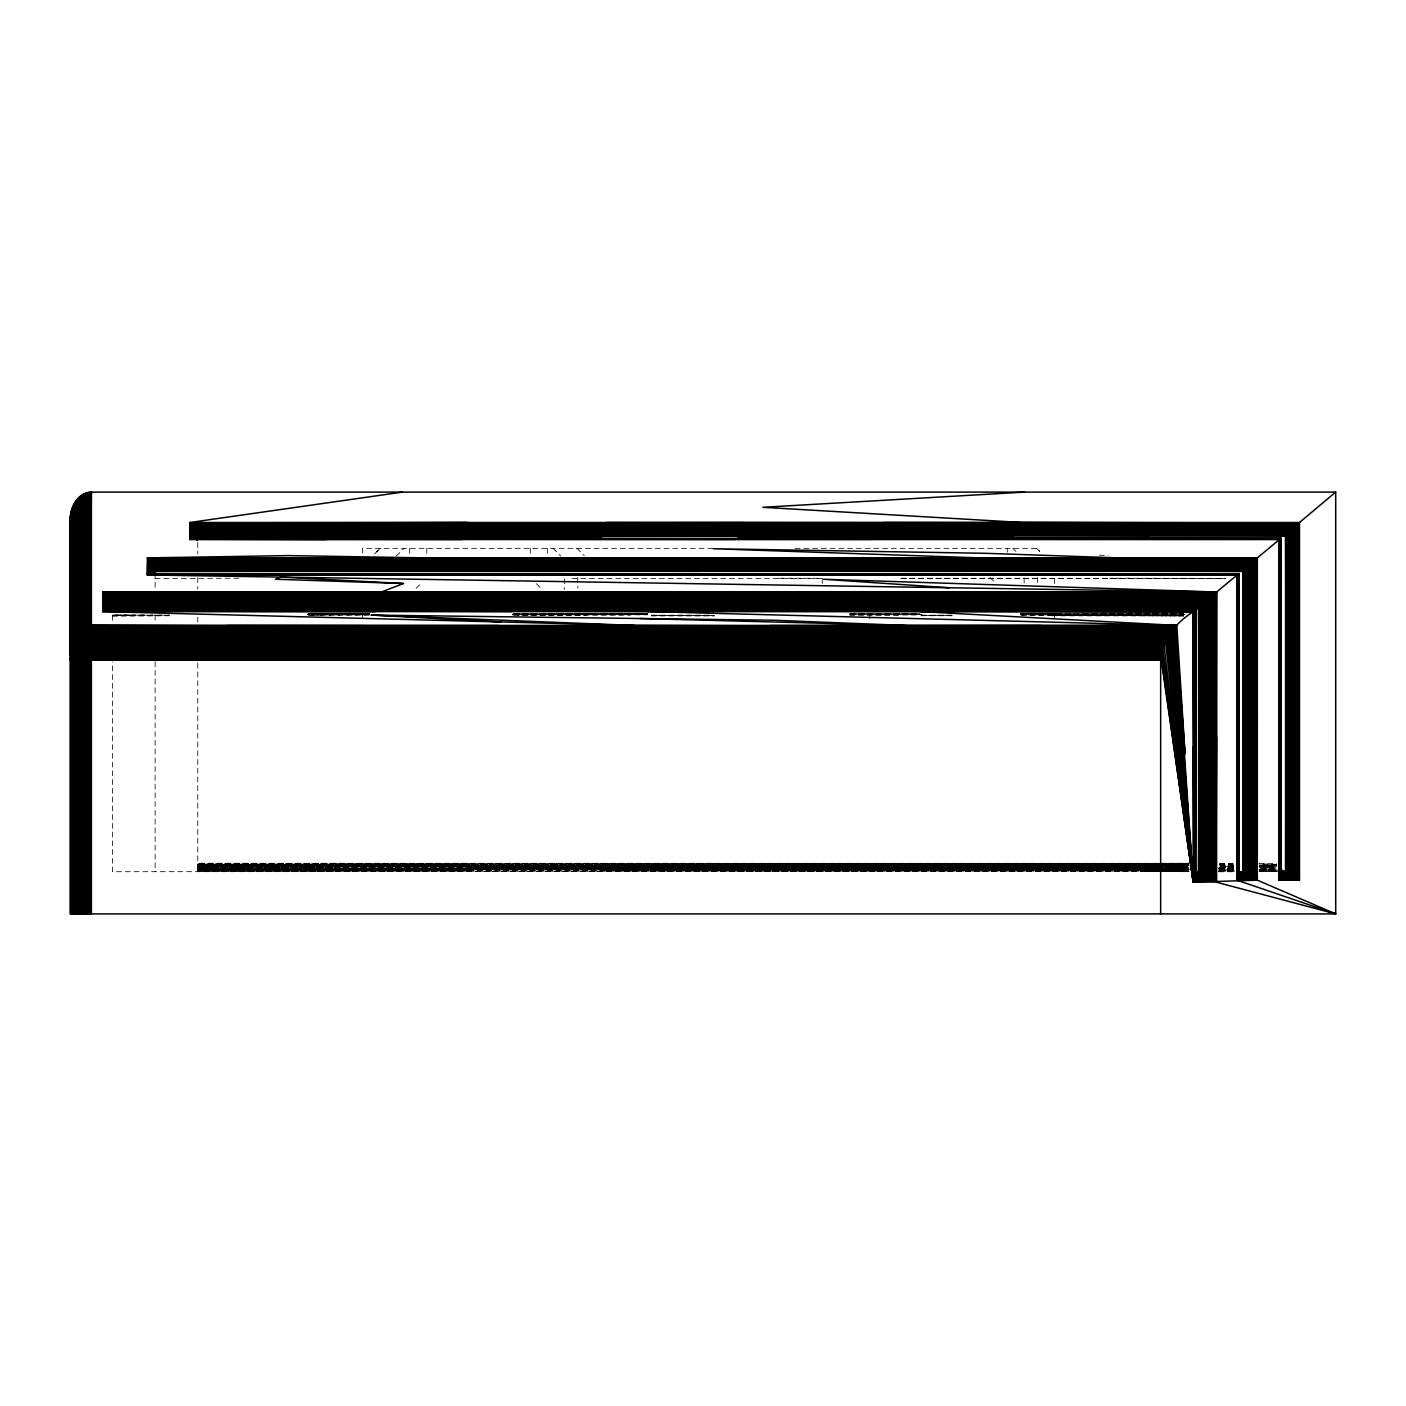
<?xml version="1.0" encoding="UTF-8"?>
<svg xmlns="http://www.w3.org/2000/svg" width="1406" height="1406" viewBox="0 0 1406 1406"><rect width="100%" height="100%" fill="white"/><g stroke="black" fill="none" stroke-linecap="round" stroke-linejoin="round"><path stroke-width="0.75" stroke-dasharray="5 3.75" d="M396.299 556.073L404.049 548.34M416.053 588.323L422.187 582.189M121.162 615.125L112.48 615.916L169.476 615.758M112.48 615.916L169.001 615.6M308.248 613.438L330.023 613.368M308.266 614.071L369.198 613.842L308.23 613.807M589.325 613.368L513.12 613.578M308.23 614.756L369.145 614.51L308.248 614.422M1141.813 863.987L197.771 864.936L332.642 864.585M1007.083 865.481L1141.9 865.077M1141.883 864.936L1157.103 864.866L737.271 864.936L1141.848 864.462L1006.995 864.672M1187.56 864.743L1159.282 864.866L1187.578 864.971M1220.162 864.62L1233.22 864.567M1276.701 864.391L1259.126 863.846M1007.276 866.518L1142.076 866.131M1007.399 867.01L1142.217 866.641L872.423 866.887M1142.199 866.518L1157.402 866.447M1187.842 866.342L1159.581 866.447L1187.894 866.518L1159.599 866.571L1188.193 867.502M1220.443 866.219L1233.484 866.166M1276.964 865.991L1259.565 866.061L1276.964 865.991L1259.319 865.498L1276.753 864.936L1259.214 864.971L1276.753 864.936M1007.522 867.502L1157.542 866.957M1159.722 866.94L1187.982 866.834M1233.642 866.676L1220.742 867.221M1259.723 866.571L1274.943 866.518L1259.706 866.518L1275.277 867.502L1260.057 867.572L1275.488 867.977L1260.11 867.994M1188.14 867.344L1159.88 867.449L1188.316 867.818M1142.674 867.977L1157.894 867.924L197.771 868.433L467.794 868.732M1218.756 867.713L1233.976 867.66M1188.509 868.275L197.771 868.433L1157.911 868.029M1218.949 868.17L1234.169 868.117M1143.096 868.855L1188.738 868.697M1219.178 868.609L1234.398 868.557M738.537 870.455L603.332 870.332L1188.984 869.119M1219.424 869.013L1234.644 868.978M1275.963 868.855L1260.321 868.451M1143.57 869.629L1187.068 869.506M1219.687 869.418L1232.728 869.365M1261.006 869.295L1276.226 869.26L1260.567 868.855M155.117 578.411L240.725 578.235M307.65 613.983L369.303 613.508L308.336 613.684M514.139 613.42L544.878 613.368M512.891 613.807L647.85 613.807L512.926 613.983M130.002 615.125L112.462 615.16L168.984 615.16L112.462 615.16L145.082 615.125M307.633 614.668L369.251 614.141L308.318 614.352M512.733 614.475L647.639 614.475L517.144 614.914L629.976 615.125M517.109 614.65L512.751 614.65L647.639 614.475L517.338 614.211L646.022 613.508M849.822 613.895L920.051 613.807L849.892 613.719M1185.117 614.44L1020.809 614.158M1021.934 614.422L1182.27 615.125M872.072 863.917L467.513 864.936M467.495 863.688L197.771 863.284L1188.949 863.284L737.236 864.391L872.107 864.585M1219.652 863.407L1232.798 863.319M1259.108 863.319L1276.648 863.284M872.107 864.391L1006.942 864.11M467.6 866.887L197.771 866.518L332.677 866.184M602.418 865.481L737.271 865.2L602.383 865.006M467.565 865.991L602.418 865.797M737.306 865.481L1189.001 864.567L197.771 864.391L467.495 864.251M1219.705 864.497L1233.167 863.864M332.695 866.694L197.771 867.01L1187.068 866.166M872.177 865.34L1007.048 865.2M602.471 866.184L1189.054 865.112M1219.758 865.042L1232.904 865.024M332.695 867.203L197.771 867.502L737.711 868.205M467.636 867.01L737.447 866.764M737.447 866.518L1189.16 865.639L197.771 865.481L467.548 865.868M1233.009 865.551L1219.951 866.114M332.747 868.31L197.771 867.977L332.73 867.678M737.517 867.256L467.688 867.502L602.647 867.801M467.723 867.977L1187.209 866.676M1220.092 866.623L1233.255 866.588M1259.565 866.553L1274.926 866.518L1259.706 866.518M467.846 869.154L197.771 868.855L332.783 868.574M602.717 867.977L737.605 867.73M872.564 867.502L1007.452 867.256M602.822 868.433L872.564 867.678L737.605 867.502M1187.349 867.168L737.711 867.977M1220.25 867.115L1233.413 867.098M1259.723 867.045L1275.084 867.01L1259.864 867.01M873.337 869.752L197.771 869.242L332.818 868.996M467.846 868.855L602.822 868.68L467.794 868.521M737.834 868.433L1187.525 867.66M1220.426 867.607L1233.589 867.59M1259.899 867.537L1275.26 867.52M332.853 869.383L197.771 869.98L468.075 870.226M737.834 868.627L602.91 868.855L737.957 869.049M197.771 869.242L872.985 868.996L737.957 868.855L1157.7 867.449L197.771 867.01L1157.419 866.571M467.917 869.242L602.91 869.101M737.957 868.855L872.845 868.574M872.933 868.732L1187.718 868.117M1220.619 868.064L1233.783 868.047M467.987 869.629L873.161 869.383M738.097 869.242L1157.226 868.609M1159.405 868.609L1187.929 868.574M1218.65 868.521L1233.993 868.504M468.145 870.525L197.771 870.296L332.906 870.103M873.267 869.541L1143.324 869.295M197.771 870.595L332.958 870.402M1157.7 869.418L603.227 869.98L873.724 870.402M1159.897 869.418L1188.422 869.365M1219.143 869.33L1234.503 869.312M1260.848 869.277L1276.209 869.242M333.046 871.017L197.771 870.859L332.994 870.648M603.455 870.595L1162.34 869.769M1164.537 869.769L1188.685 869.752M1219.424 869.699L1234.784 869.681M1261.129 869.646L1278.687 869.629M738.871 870.859L1187.068 870.402M1220.004 870.367L1233.185 870.349M1259.53 870.314L1274.908 870.296M739.046 871.087L874.145 870.929M1009.174 870.595L1187.332 869.857L197.771 869.98M1233.009 869.752L1219.969 869.787L1233.203 869.98M1009.42 870.859L1157.156 870.261M1159.335 870.261L1187.613 870.191M1220.25 870.121L1233.308 870.086M1259.407 870.033L1276.806 869.98L1259.073 869.629M1144.396 870.595L1157.771 870.824L197.771 871.263L333.134 871.404M1218.703 870.718L1233.941 870.683M1145.011 871.087L1188.878 871.21L197.771 871.562M1219.02 870.964L1234.609 871.14M1260.391 870.894L1276.349 871.281M712.824 548.34L362.397 548.34L362.397 554.263M795.093 548.34L1036.697 548.34L1039.667 551.293M901.176 578.235L1225.698 578.393L1109.615 578.217M571.943 578.411L822.035 578.411M901.018 578.411L1225.698 578.411M850.806 613.385L868.24 613.368M850.402 613.807L920.069 613.807M512.979 614.211L645.776 614.141M307.598 614.475L369.128 614.475M849.997 614.475L921.809 614.475M369.18 615.002L308.266 615.037L319.057 615.125M512.786 614.914L647.674 614.809M919.647 614.65L850.015 614.686L919.788 614.299M1021.898 614.58L1189.441 614.475M651.681 615.16L712.561 615.16M921.299 615.16L951.739 615.16M1051.758 615.16L1182.218 615.16L1020.264 614.844M714.529 615.705L651.699 615.529L712.578 615.494M951.616 615.459L921.299 615.353L951.739 615.336M1051.758 615.266L1182.218 615.178M651.33 615.916L714.336 615.916M197.771 863.846L1188.949 863.337M332.624 863.917L1188.949 863.846M1219.652 863.846L1232.816 863.846M1187.49 863.899L197.771 864.391L467.495 864.795M1189.037 864.936L197.771 864.936L467.513 865.34M1219.74 864.936L1232.992 865.481M197.771 865.481L737.271 865.2M467.565 866.395L197.771 865.991L1157.191 865.534M1159.37 865.534L1187.648 865.516M1220.285 865.498L1233.343 865.498M1259.46 865.481L1276.859 865.481M197.771 865.991L1189.142 865.551M197.771 866.518L1157.419 866.518M1220.689 867.027L1233.747 867.027M1233.906 867.502L1218.879 867.994M197.771 868.855L1188.826 868.855L1008.032 868.943M1219.09 868.469L1234.573 868.855L1219.318 868.873M1218.861 868.89L1234.837 869.242L1219.6 869.295M197.771 870.296L1188.914 870.033M1219.67 870.015L1233.519 870.296M1259.214 869.998L1279.302 870.296M197.771 870.859L1157.49 870.595M1159.423 870.367L1188.035 870.595M1220.443 870.332L1233.835 870.595M1234.169 870.859L1218.879 870.859L1234.503 871.087M1275.611 870.859L1260.004 870.595L1275.963 871.087M197.771 871.087L1188.668 871.087M1218.949 870.912L1234.855 871.263M1280.04 871.702L1259.266 871.439L1276.701 871.439M1189.089 871.316L112.48 871.72L112.48 661.822M1218.774 871.72L1234.573 871.72M1145.995 871.562L1188.088 871.685M1218.615 871.667L1233.87 871.667M1259.284 871.456L1276.718 871.439M778.344 578.217L822.176 578.253M901.088 578.341L964.639 578.411M1021.318 613.508L1183.483 613.789L1020.229 613.807L1057.259 613.807M850.507 613.684L920.227 613.631M849.857 614.844L919.296 614.984M849.681 615.037L899.594 615.125M921.299 615.353L951.915 615.424M1021.424 615.055L1183.624 615.898L1052.268 615.81M513.682 615.072L585.968 615.125M651.699 615.529L712.983 615.564M920.948 615.723L953.514 615.74M602.348 863.917L737.219 864.11M602.366 864.462L737.236 864.672M737.377 865.991L872.265 866.184M467.6 866.623L602.524 866.834M737.517 867.01L872.458 867.203M197.771 867.977L467.723 868.205M602.998 869.295L738.097 869.435M738.361 869.98L873.53 870.103M1021.512 614.967L1056.205 615.072M1083.798 613.368L1183.571 613.772M1056.117 615.266L1188.017 615.898M1099.351 555.229L1108.121 555.37M1036.697 548.34L1039.667 551.293M1012.847 548.34L1015.94 551.433M990.105 577.585L994.692 582.189M576.882 548.322L584.298 555.739M553.015 548.34L560.766 556.073M536.407 583.718L541.011 588.323M1054.5 579.079L1054.5 583.402M1054.5 613.631L1054.5 617.955M1037.628 577.409L1037.628 583.841M1024.13 578.71L1024.13 583.051M1007.258 548.34L1007.258 552.189M869.752 613.789L869.752 622.401M822.211 579.079L822.211 583.402M577.796 577.409L577.796 588.13M564.298 578.71L564.298 589.553M547.426 548.34L547.426 556.055M530.273 548.34L530.273 554.597M426.791 548.34L426.791 554.597M409.638 548.34L409.638 559.904M362.397 613.631L362.397 622.26M197.771 542.523L197.771 553.982M197.771 577.638L197.771 589.079M197.771 617.146L197.771 621.979M197.771 663.228L197.771 871.72M155.117 573.525L155.117 589.342M155.117 615.178L155.117 622.19M155.117 661.576L155.117 871.72M112.48 615.406L112.48 622.471M380.182 548.322L374.26 554.263L380.182 548.34M369.163 614.844L308.248 614.949L369.163 614.826M1188.228 870.771L1159.634 870.56L1188.351 870.859M1275.277 870.595L1259.723 870.349L1275.277 870.595M1233.589 866.518L1220.531 866.518L1233.589 866.535M1189.072 869.242L197.771 869.629L1189.107 869.312"/><path stroke-width="1.5" d="M70.3 642.138L70.3 519.622C69.966 507.373 77.752 492.452 91.39 492.1L1335.7 492.1L1335.7 913.9L1257.298 880.156L1193.272 882.265L1195.645 875.956L1194.696 873.407L1195.627 609.905L1193.272 611.61C1176.717 622.366 1161.11 639.238 1160.653 660.082L1160.653 913.9M70.353 517.672L70.353 913.9L1335.7 913.9L1216.612 882.265L1206.418 873.811L1195.012 873.811L1195.258 610.52L922.934 610.099M1208.264 737.166L1207.35 874.286L1195.258 874.286L1195.452 610.274L106.153 610.099L102.743 611.61L102.743 592.014L1216.612 592.014L1238.844 573.613L1238.774 874.602L1251.938 875.024L1257.298 880.156L1236.946 880.156L1335.7 913.9M102.743 592.014L106.153 594.879L106.153 610.099L1195.575 610.099L1195.575 875.358L1209.16 875.358L1209.16 598.692L1216.612 592.014L1216.612 882.265M1252.57 718.782L1251.938 875.024L1238.774 874.602L1238.844 573.666L150.776 573.63L147.331 574.966L147.331 557.883L288.81 555.598L424.84 557.883L563.419 558.006M1236.946 727.57L1237.315 879.611L1256.894 879.611L1257.298 557.883L1281.024 538.217L1280.884 872.704L1282.834 876.29L1296.56 876.922L1299.495 880.156L1279.126 880.156L1279.126 539.57L870.824 539.465M1335.7 492.1L1299.091 522.821L1299.091 879.611L1279.126 880.156L1281.077 870.894L1281.007 538.27L737.429 538.199M1298.406 701.33L1298.16 878.504L1281.288 878.504L1279.829 877.959L1279.829 538.99L1280.128 876.869L1281.288 878.504L1298.634 879.049L1298.863 701.401M1194.397 818.468L1195.012 610.819L514.455 610.169L1195.258 610.52M1194.397 846.869L1194.696 742.298M1207.35 737.342L1206.418 873.811L1194.696 873.407L1195.012 742.333M1195.012 873.811L1195.258 742.403M1195.258 874.286L1195.452 742.544M1064.219 607.357L1199.388 608.06L1198.615 871.72L1205.504 873.407L1206.418 737.535M1193.553 871.808L1199.388 871.738L1200.197 607.251L1209.16 598.692L1208.264 874.813L1195.452 874.813M1214.099 736.762L1213.36 878.574L1195.416 877.889L1195.557 609.905L1195.627 876.571L1210.918 876.571L1211.744 596.302L107.418 596.302L106.153 594.879L244.064 594.211M1195.416 877.889L1212.57 877.889L1213.36 594.879L798.626 593.982M1216.067 737.008L1215.469 880.754L1194.608 880.015L1194.608 610.52L1195.205 878.574L1213.36 878.574L1214.099 594.211L937.802 593.174L1214.802 593.596L1215.118 736.516M1194.608 745.285L1194.942 879.295L1214.099 879.295L1214.802 593.596L1076.627 593.086M1194.608 880.015L1214.802 880.015L1215.469 593.016L242.517 592.488L381.061 592.137L403.504 583.508L280.989 577.11L275.418 579.237L403.504 583.508M514.192 610.239L106.153 610.099L1193.272 611.61L1194.221 880.754L1215.469 880.754L1216.067 592.488L103.429 592.488L102.743 611.61L634.106 625.424L769.767 625.811L498.427 626.074L1039.122 627.568M1193.272 746.938L1193.782 881.527L1216.067 881.527L1216.612 592.014L823.266 579.237L949.296 587.761M1257.298 880.156L1257.298 557.883L1251.938 562.664L1251.287 874.602L1249.266 873.478L1238.141 873.144L1238.37 723.879M1252.254 718.554L1251.938 562.664L1244.046 570.186L1243.484 871.738L1249.266 873.478L1249.952 719.169M1245.294 720.487L1244.679 871.878L1245.294 568.955L973.163 568.516M973.743 567.549L700.891 567.391L1245.944 568.34L1245.294 872.019L1238.176 871.878M1246.595 720.03L1245.944 872.177L1246.595 567.708L1110.652 567.163M1247.93 719.644L1247.245 872.599L1237.579 872.599L1246.595 872.37L1247.245 567.075L1111.232 566.513M838.943 563.894L702.051 563.578L1249.952 564.527L1249.952 873.811L1238.545 873.811L1249.266 873.478L1249.266 719.31L1248.598 873.144L1237.895 872.845L1247.245 872.599L1247.93 566.425L974.973 565.968L1111.267 566.354L974.516 566.6L1110.722 567.005L973.62 567.883M1238.37 873.478L1248.598 873.144L1249.266 565.159L701.893 564.21L976.186 563.894L839.083 564.122M1249.266 873.478L1249.952 564.527L153.5 565.159L147.331 557.883L1257.298 557.883M1238.774 874.602L1251.287 874.602L1251.938 562.664L1115.011 562.154M978.488 560.555L1252.57 562.084L1251.938 875.024L1238.844 875.463L1237.315 879.611L1236.946 574.966L149.352 573.964L149.352 559.465L702.402 558.621M1238.791 573.595L1238.704 876.43L1253.801 876.43L1254.38 560.449L1116.856 559.992M1117.26 559.518L1254.943 559.922L1254.38 876.922L1238.581 876.922L1238.581 573.701L1238.422 877.449L1255.47 877.977L1255.98 718.765M1102.339 573.806L1238.211 573.964L1238.422 877.449L1254.943 877.449L1255.47 559.465L702.666 558.815M1257.298 719.011L1256.894 879.611L1237.649 879.049L1237.649 574.386L1238.211 877.977L1255.47 877.977L1255.98 559.026L147.841 558.217L147.331 574.966L1216.612 592.014M557.672 573.964L1237.315 574.667L1237.948 878.504L1255.98 878.504L1256.454 558.621L979.824 557.883L713.229 548.727L985.272 553.296L1118.561 557.883L1256.894 558.217L1257.105 718.747M1238.211 573.964L1238.211 877.977L1255.98 878.504L1256.454 718.835M1296.842 701.243L1296.56 876.922L1290.778 873.144L1285.664 871.738L1285.945 703.58M1280.075 865.534L1281.587 871.544L1286.842 871.878L1286.842 534.175L1299.091 522.821L883.32 522.575M1280.11 866.5L1281.376 871.492L1287.474 872.019L1287.474 533.577L1015.923 532.47M1289.091 702.455L1288.775 872.37L1281.235 871.298L1280.181 866.975L1282.044 871.966L1285.207 873.811L1292.132 873.811L1292.132 529.131L744.477 528.199L1019.034 527.742M1289.777 702.262L1289.443 872.599L1284.24 872.704L1280.181 869.822L1284.926 873.811L1279.126 880.156M1290.444 702.086L1290.11 872.845L1285.242 872.845L1279.987 870.859L1285.277 873.478L1291.446 873.478L1291.446 529.763L744.143 529.429L880.718 529.763M1156.734 527.355L1293.467 527.883L1293.467 874.602L1284.645 875.024L1281.903 873.267L1280.514 867.941L1280.971 538.375M1157.243 526.758L1294.118 527.285L1294.118 875.024L1284.645 875.024L1283.045 876.922L1297.123 877.449L1297.387 701.26M1295.067 701.313L1294.768 875.463L1283.063 875.112L1280.181 867.906M1295.682 701.26L1295.383 875.938C1293.959 876.377 1277.878 878.275 1282.957 872.089C1275.963 865.077 1286.859 877.871 1290.778 873.144L1290.778 530.396L1154.572 529.834M1296.279 701.243L1295.98 876.43L1283.537 876.43L1284.68 873.407L1280.321 868.381L1280.989 875.13L1283.045 876.922L1296.56 876.922L1296.56 525.036L745.075 524.315L883.038 524.069M1057.576 611.153L105.485 610.274L106.153 594.879L659.801 593.596L521.468 593.982L659.748 594.879L107.418 596.302L112.252 606.443L1201.04 606.443L1201.04 871.966L1201.04 606.443L929.471 605.81L1065.045 606.337M1204.573 738.009L1203.677 872.669L1193.887 872.669L1202.78 872.388L1203.677 603.877L658.395 602.559L1206.418 601.258L1206.875 737.096M931.493 602.787L658.676 601.698L1204.573 602.998L1203.677 872.669L1203.677 603.877L658.078 603.438L794.601 602.998M1068.806 602.032L932.547 601.469L1205.504 602.12L1204.573 873.003L1194.696 873.407M1073.78 596.408L1210.918 597.075L1210.056 875.956L1195.645 875.956L1209.16 875.358M1194.608 610.52L1194.942 879.295L1214.802 880.015L1215.469 736.885M1057.962 610.819L1193.782 611.188L1194.221 880.754L1216.067 881.527L1216.612 737.148M1243.484 721.243L1243.484 871.738L1244.046 720.997M1245.944 720.259L1245.294 872.019L1245.294 568.955L291.235 568.885M1237.245 872.37L1246.595 872.37L1247.245 719.837M1251.287 718.941L1250.619 874.198L1238.686 874.198M840.349 560.449L702.578 560.695L1253.203 561.504L1253.203 875.938L1238.791 875.938L1253.801 876.43L1254.38 718.694M1254.943 718.694L1254.38 876.922L1254.38 560.449L702.666 559.693L840.683 559.465M1238.581 876.922L1254.943 877.449L1255.47 718.712M1199.388 739.908L1198.615 871.72L1198.615 608.833L1200.197 607.251L1064.957 606.548M1194.239 871.72L1199.388 871.738L1200.197 739.538M1194.239 871.931L1200.197 871.825L1201.04 739.205M1210.918 736.832L1210.056 875.956L1210.056 597.866L1073.112 597.181M1195.645 875.956L1210.918 876.571L1211.744 736.762M1212.956 736.393L1212.57 595.582L107.418 596.302L107.418 609.905L108.016 597.075L1211.744 596.302L1211.744 877.221L1195.557 877.221L1212.57 877.889L1213.36 736.726M1059.07 610.099L1195.205 610.099L1195.205 878.574L1214.099 879.295L1214.802 736.814M155.064 575.142L153.5 565.159L290.286 564.527M333.767 534.79L197.736 535.37L741.964 534.79L606.127 534.561L742.491 533.577L197.701 534.79L197.719 539.746L196.436 530.396L189.968 522.487L189.968 539.57L1279.495 539.254L1279.495 879.049L1299.091 879.611L1298.634 523.208L1160.512 522.821M1202.78 738.572L1201.902 872.142L1193.395 872.388M1194.661 872.142L1202.78 872.388L1203.677 738.273M1205.504 737.763L1204.573 873.003L1204.573 602.998L111.285 602.998L110.933 611.188L110.933 602.12L247.526 601.258M1209.16 737.025L1208.264 874.813L1208.264 599.536L1071.724 598.798M112.287 611.628L112.252 606.443L248.317 605.599M154.888 574.702L154.976 569.588L700.329 568.34L427.705 567.549M197.525 539.289L197.613 534.175L333.749 533.577M154.748 574.21L154.853 568.955L427.512 568.34L291.218 568.815M197.385 538.814L197.49 533.577L606.566 532.47M1280.339 867.889L1280.884 874.743L1280.761 538.305L1280.884 872.704L1280.181 866.975M154.572 573.753L154.695 568.34L1246.595 567.708L1246.911 719.714M112.111 611.505L112.252 606.443L384.541 605.599L248.44 606.232L1064.219 607.251L928.452 607.058M111.918 610.854L112.076 605.599L248.229 604.756M283.537 574.966L147.841 574.667L148.351 558.621L424.717 557.971L286.086 557.883M326.157 539.535L190.495 539.254L191.005 523.208L467.267 522.575L190.495 522.821L189.968 539.57L193.87 538.199L601.54 538.199M419.744 574.966L148.351 574.386L148.86 559.026L286.859 558.621M1238.686 573.894L149.844 573.806L150.301 560.449L287.984 559.922M426.123 559.922L150.776 560.959C147.331 569.922 154.994 582.963 153.799 565.792L290.48 565.159M289.812 563.279L152.85 563.894L152.85 573.894L153.184 564.527L701.559 564.527L154.062 566.425L153.799 574.562L153.799 565.792L564.491 565.317M329.83 523.612L192.007 524.069L191.497 538.762L598.991 539.166M196.436 539.166L196.436 530.396L607.023 529.289M149.352 573.964L149.844 559.922L287.615 559.465M424.542 574.07L153.184 574.07L153.5 565.159L701.717 563.894L564.755 563.665M330.568 524.543L192.956 525.036L192.481 538.41L1279.495 539.254M332.906 528.972L469.815 528.48L195.821 529.131L195.487 538.516L467.425 539.166L436.862 539.201M331.711 538.902L195.821 538.691L196.155 529.763L1292.132 529.131L333.152 529.675M1159.511 524.122L1297.123 524.543L1297.123 877.449L1281.78 877.239L1280.427 867.502L1281.938 872.704L1280.128 876.869L1279.829 708.483M1280.128 538.762L1280.128 876.869C1285.295 875.745 1279.126 865.34 1281.165 870.824M520.448 592.014L659.414 592.26L104.114 593.016L103.429 611.188L375.384 611.61M111.654 610.257L111.865 604.756L248.106 603.877M421.976 573.806L150.301 573.701L150.776 560.959L1254.38 560.449L1254.662 718.431M150.776 573.63L151.233 561.504L840.524 559.922M328.512 538.393L192.956 538.305L193.43 525.563L330.902 525.036M468.866 525.036L193.87 526.125L193.43 538.234L193.43 525.563L744.811 524.543L606.917 524.368M331.552 526.125L194.309 526.688L193.87 538.199L193.87 526.125L469.059 525.563L331.57 525.985M332.414 527.883L195.487 528.48L194.731 538.27L195.118 527.883L332.15 527.285M1152.902 531.767L1288.775 532.312L1289.443 872.599L1282.096 871.333L1280.848 876.079L1280.374 538.568L1280.374 875.797L1283.063 872.019M564.755 562.435L702.016 562.664L152.85 563.894L152.463 573.771L152.463 563.279L426.879 562.084M243.554 593.596L105.485 594.211L104.817 610.52L511.854 611.505M247.948 602.998L111.601 603.877L111.285 611.61L111.285 602.998L247.755 602.12M107.418 596.302L106.786 609.958L106.786 595.582L244.539 594.879M70.3 642.718C70.757 632.472 82.356 627.392 91.39 627.568L497.988 626.461L227.069 626.32M381.395 610.52L110.547 610.819L108.016 609.905L108.578 597.866L245.857 597.075M383.943 597.866L109.106 598.692L108.578 609.958L108.578 597.866L659.59 596.302L383.697 596.126L521.538 596.302L245.98 596.988L659.449 597.075L108.578 597.866L1210.056 597.866L1210.478 736.516M244.451 609.958L109.106 610.099L109.615 599.536L384.207 598.288M246.085 610.819L109.615 610.274L110.09 600.38L246.946 599.536M70.3 643.368C70.88 633.245 82.567 628.658 91.39 628.781L1173.377 628.781L1193.272 882.265L1193.272 611.61L104.114 610.819L104.114 593.016L243.045 593.016M247.263 600.38L110.547 601.258L110.09 610.52L110.09 600.38L658.957 599.536L521.942 599.22M1281.024 871.087C1280.163 876.746 1283.221 869.593 1280.005 868.609M1281.393 872.159L1280.796 875.938M70.3 644.071C71.038 634.106 82.778 630.011 91.39 630.116L361.606 629.115M1280.058 869.242C1281.27 872.37 1288.353 871.896 1283.537 876.43M70.3 648.166C68.595 637.762 81.249 630.626 91.39 631.487L361.342 630.45M1281.077 869.892L1283.221 871.896L1288.107 872.177L1288.107 532.944L743.053 532.628L1287.474 533.577L1288.107 702.561M1280.374 875.797L1281.094 870.472M1280.216 869.049L1284.012 873.987L1293.467 874.602L1284.117 874.497L1281.376 871.492L1284.24 872.704L1283.01 876.36M1284.363 873.337L1280.128 876.869L1281.481 874.057L1281.2 870.279M70.3 649.994C72.901 641.786 84.219 641.698 91.39 641.189L359.901 639.888L225.733 639.449M1282.957 872.089C1281.833 887.485 1286.718 860.7 1281.288 878.504L1282.114 872.968L1281.165 870.033M1280.128 876.869L1282.975 873.39L1280.321 869.629L1282.747 871.808L1287.474 872.019L1287.474 533.577L878.978 533.331M70.3 652.841C74.219 646.092 84.553 647.252 91.39 646.514L359.356 645.178L225.452 644.739M1280.884 872.704L1281.059 871.404L1281.27 872.581M1281.622 872.124C1288.195 871.21 1281.622 875.305 1281.288 878.504L1284.328 873.003M70.3 653.79C74.694 647.674 84.606 649.08 91.39 648.307L359.198 646.971L493.102 647.639M70.3 654.739L76.469 651.435L89.896 650.099L359.075 648.746L225.294 648.307M70.353 644.704C72.391 635.705 83.376 633.069 91.39 632.964L361.061 631.856L226.366 631.487M1280.919 873.179L1281.13 871.228M70.3 655.671L76.469 652.964L89.896 651.857L1161.672 651.857L1028.278 650.082M1282.834 874.339C1278.81 879.699 1285.26 870.209 1279.899 869.47M1282.94 873.847C1284.311 871.298 1278.968 880.156 1284.645 873.759M1280.936 873.425L1280.989 872.001M1281.587 874.286L1280.989 876.377M1184.467 754.354L1174.52 627.568L498.427 625.811L1175.662 626.461L1193.272 882.265L1165.381 641.189L91.39 639.449C83.464 639.343 69.509 641.716 70.353 651.365M70.775 638.131C71.249 633.755 83.007 625.16 91.39 626.461L227.069 625.811L91.39 625.424C82.989 625.354 73.411 629.589 70.775 638.131L70.511 515.703L70.511 913.9M70.511 660.082L70.775 659.098C72.093 652.806 85.854 656.795 91.39 655.266L358.794 654.001L893.46 656.514L225.065 656.303L358.741 655.688L225.101 655.266M1280.848 874.532L1281.499 872.458M70.353 640.433L71.144 638.447M1280.884 874.743L1282.43 871.579L1284.926 872.37M1281.991 874.901L1281.253 876.764M1282.87 874.989C1284.258 871.544 1278.37 868.486 1282.729 872.739M70.775 660.082L70.511 657.182M70.511 640.574L70.775 639.502M1280.743 875.78L1281.481 874.057M71.144 660.082L71.636 658.992C69.421 651.101 86.434 655.126 91.39 653.579L1161.04 655.266L1193.272 882.265L1174.52 627.568L904.023 627.287M1284.399 872.019L1282.764 871.72L1280.585 874.743M360.551 634.914L91.39 636.11C83.727 636.338 72.866 637.955 70.353 646.479C71.495 637.023 83.464 634.633 91.39 634.51L360.797 633.333L226.225 632.964M70.3 658.395L89.896 656.936L1160.811 656.936L1193.272 882.265L1172.253 630.116L1038.12 628.781M1282.641 875.499L1281.92 877.977L1298.16 878.504L1298.16 523.612L1160.249 523.26M878.381 534.175L742.544 533.893L1286.842 534.175L1285.664 535.37L1285.664 871.738C1278.687 869.716 1286.385 873.372 1282.5 877.449M72.198 660.082L72.866 658.904L88.385 658.535L1160.688 658.535L893.46 656.936M85.45 658.57L76.469 648.377L77.576 646.479L89.896 644.739L359.514 643.403M71.636 638.271L78.754 642.946L71.144 648.676L71.144 652.243M72.866 660.082L73.639 658.852L70.353 652.384M1019.368 527.426L1292.799 528.48L1292.799 874.198L1285.084 874.198L1281.78 877.239L1297.668 877.977L1297.668 524.069L1159.897 523.682M73.639 660.082L74.5 658.816L71.144 653.421M86.908 653.649L81.284 647.287L82.62 645.372L81.284 643.93L77.576 644.897L71.636 640.169M71.144 645.231L78.754 639.818L89.896 637.779L360.323 636.514L225.962 636.11M71.144 649.871L73.639 648.008L78.754 654.177L77.576 655.829L76.469 654.458M81.284 633.122L82.62 631.364L80.001 629.976L82.62 626.883L81.284 495.457L81.284 913.9M759.908 655.073L1160.811 656.936L91.39 655.266L84.008 646.918L85.45 645.02L82.62 641.98M81.284 657.112L80.001 655.653L81.284 653.966M75.449 660.082L76.469 658.746L70.775 650.363M1283.573 875.903L1283.045 876.922L1284.891 874.602M81.284 643.93L86.908 643.122L88.385 641.277L81.284 634.51L76.469 632.015M225.171 651.189L91.39 650.082L89.896 648.324L91.39 646.514L225.364 646.285L1028.735 648.078L761.279 646.514M80.001 628.939L81.284 627.392L80.001 496.476L80.001 913.9M82.62 627.867L81.284 629.413L91.39 637.744L225.733 638.816M70.3 659.256L72.866 658.904L71.144 655.758M1280.075 539.465L1280.743 538.691L1009.438 538.27M605.933 535.141L741.7 535.37L469.745 535.791L1013.392 535.791M1281.446 876.993L1285.207 873.811L1291.446 873.478M1285.664 871.738L1285.664 535.37L1150.178 534.86M836.271 569.36L1244.046 570.186L1242.904 571.328L155.099 570.766L291.183 570.186M84.008 628.535L85.45 627.094M1281.604 871.439C1286.789 873.811 1279.161 868.978 1281.059 870.56M84.008 627.428L85.45 626.074M85.45 628.183L88.385 625.582L86.908 492.733L86.908 913.9M88.385 626.601L86.908 627.92L91.39 631.487L226.225 632.419M1284.012 873.987L1284.979 873.46M1283.942 874.919L1281.92 877.977L1297.123 877.449L1296.56 525.036L193.43 525.563L1296.56 525.036L1297.123 700.996M1280.567 869.312L1280.971 869.4M88.385 627.726L91.39 625.424L1176.822 625.424L1185.047 753.844L1175.662 626.461L769.486 626.074L904.585 626.461M71.636 636.654L70.775 513.788L70.775 913.9M71.144 637.709L74.5 638.025L80.001 642.595M73.639 648.008L77.576 646.479L80.001 649.185M70.511 642.085L73.639 643.86M72.866 633.842L76.469 634.194L80.001 636.408M72.866 635.459L71.636 635.934L71.144 511.872L71.144 913.9M402.468 492.1L189.968 522.487L1299.495 522.487L1299.495 880.156M72.198 636.426L73.639 636.514M81.284 637.463L86.908 643.122L627.99 642.067L494.139 641.189M1024.622 492.1L762.843 507.302L1022.109 522.487L1160.495 522.751M74.5 631.892L75.449 631.856M1238.141 873.144L1247.93 872.845L1247.93 566.425L701.33 566.108L837.73 566.425M1279.882 879.611L1298.634 879.049L1298.634 523.208L744.793 522.821M1238.018 871.861L1244.046 871.808L1244.046 570.186M1237.508 871.79L1243.484 871.738L1243.484 570.766L1107.928 570.256M469.991 529.763L196.717 531.029L1290.11 531.029L1290.778 701.77M470.166 530.712L606.83 530.396L196.963 531.679L196.717 539.465L196.436 530.396L743.985 529.131L470.079 528.955L1292.799 528.48L1018.963 528.023L1155.714 528.428M333.521 531.679L197.174 532.312L197.174 540.15M197.49 539.131L197.35 532.944L470.079 532.312L333.749 532.786M427.494 565.792L154.309 567.075L154.062 574.861L154.062 566.425L700.996 566.425L564.421 566.846L700.786 567.075L564.158 568.112M290.937 567.075L154.537 567.708L154.309 575.177L154.309 567.075L1248.598 565.792L1248.932 719.151M108.016 609.905L108.016 597.075L383.223 595.582M246.999 599.325L1210.056 597.866L659.871 596.689L936.132 595.582L798.133 595.845M521.907 600.063L658.711 600.38L110.933 602.12L110.547 610.819L110.547 601.258L384.506 601.258L247.368 600.292L384.277 599.536L109.615 599.536L109.615 610.274M111.601 610.046L111.601 603.877L384.611 602.998L247.878 602.032M1070.985 599.641L1207.35 600.38L1206.418 873.811L1206.418 601.258L521.731 601.803L658.219 602.12L248.177 603.666L384.611 603.877L248.387 605.388L656.989 605.599L520.87 606.127L1201.902 605.599L1202.341 738.449M248.352 606.443L112.375 607.251L112.48 608.833L655.917 608.06L520.062 608.534M248.352 607.251L112.462 608.06L112.462 611.61M248.44 607.058L384.453 606.443L112.375 607.251L520.308 607.251L384.383 607.656M248.317 608.06L112.48 608.833L384.172 608.06L248.335 608.64M656.637 606.443L112.375 607.251L656.286 607.251L520.361 607.761M495.14 635.899L764.319 635.899M225.628 640.978L1165.381 641.189L1031.881 639.449M89.896 628.834L91.39 630.116L1037.153 630.116L1171.163 631.487L1193.272 882.265L1162.639 648.307L359.356 646.075L493.33 645.407L225.452 644.51M761.701 644.739L1029.227 646.285L359.356 646.514L493.102 647.199M493.33 646.514L627.006 647.41L225.294 648.078M627.006 647.41L91.39 648.307L225.224 649.414L492.908 648.974L359.198 648.307L626.742 649.203L91.39 650.082L1161.672 651.857L894.427 650.082L492.908 649.871M760.593 649.414L626.742 650.082L760.312 651.189L626.531 651.857L358.952 651.417M492.75 651.628L626.531 650.96L492.908 650.082M358.741 656.514L492.416 655.899L225.101 655.073M88.385 650.134L91.39 653.579L225.101 654.634L626.197 655.266L759.908 654.634L626.338 653.579L1161.321 653.579L1193.272 882.265L1170.108 632.964L1036.187 631.487M492.416 656.725L759.785 656.725M329.461 523.208L191.497 523.612L191.005 538.99L734.547 539.57M330.199 524.069L192.481 524.543L192.007 538.568L192.007 524.069L744.811 523.208M330.92 524.913L468.637 524.543M332.168 527.127L469.411 526.688M332.449 527.725L469.569 527.285M1292.799 528.48L195.487 528.48L469.692 527.883L195.487 528.48L195.118 538.375L195.118 527.883L744.53 526.688L607.199 526.477M607.199 528.884L744.143 528.48L607.234 528.269M470.149 529.587L743.809 529.763L606.988 530.8M333.574 531.521L1016.925 530.87M333.679 532.153L470.079 531.679L197.174 532.312L1015.87 532.312M1153.465 531.116L1289.443 531.679L1289.443 702.139L1288.775 532.312L606.636 532.716L742.966 532.312L606.777 532.083L743.405 531.029L197.174 532.312L880.086 531.029M333.802 533.419L470.026 532.944M469.938 534.175L333.837 534.631L1286.842 534.175L1287.474 702.789M333.802 535.211L605.705 535.37M288.968 561.504L151.655 562.084L151.233 573.595L151.233 561.504L564.474 561.504L426.932 561.785M289.003 561.363L426.528 560.959M289.267 562.084L152.076 562.664L151.655 573.613L151.655 562.084L426.721 561.504L289.302 561.943M289.847 563.121L427.037 562.664M427.16 563.279L290.093 563.736L1251.287 563.279L1251.604 718.642M702.016 562.664L564.773 563.05L1251.938 562.664L702.438 561.785L839.962 561.504M290.321 564.351L427.283 563.894M290.515 564.984L427.389 564.527M564.72 564.281L701.717 563.894M290.708 565.634L427.442 565.159L290.567 565.071M564.614 565.564L701.401 565.159M1246.595 872.37L1246.595 567.708L291.007 567.005L427.547 566.425M291.095 567.549L427.565 567.075M291.165 568.182L427.547 567.708M427.459 570.028L699.819 569.588L291.27 569.5L427.459 568.955M427.389 569.588L291.253 570.028L563.63 569.729M291.147 570.766L155.117 571.328L563.05 571.328M563.999 568.745L700.083 568.955L154.976 569.588L1244.679 569.588L1244.995 720.417M291.218 570.625L427.301 570.186L155.099 570.766L1243.484 570.766L1243.765 720.962M243.554 593.455L381.957 593.016M244.064 594.053L382.309 593.596L105.485 594.211L105.485 610.274M244.556 594.703L382.643 594.211M245.031 595.406L382.942 594.879L244.644 594.791M245.892 596.882L521.608 595.757M521.749 595.318L659.748 594.879M1211.339 736.428L1210.918 597.075L108.016 597.075L383.504 596.302M521.837 596.039L659.678 595.582L245.119 595.494L521.503 595.054M246.296 597.673L383.733 597.075M521.731 597.269L384.154 597.673L659.309 597.866L109.106 598.692L109.106 610.099M521.767 598.077L247.069 599.431M1208.721 736.744L1208.264 599.536L109.615 599.536L384.137 598.692M1072.374 597.866L796.974 598.394L1071.653 598.692L933.725 599.747L1207.35 600.38L1207.35 874.286L1208.264 599.536L659.396 599.114L796.64 598.692M1207.807 736.92L1207.35 600.38L110.547 601.258L659.133 598.692L109.615 599.536M384.629 600.819L795.462 601.258L658.939 600.819L796.271 599.536M384.752 602.559L521.485 602.348M794.935 602.682L931.264 602.998L111.601 603.877L384.611 602.998M112.076 611.294L111.865 604.756L384.611 603.877M384.594 604.756L112.076 605.599L1201.902 605.599L1201.902 872.142L1202.78 604.756L657.762 604.316L793.687 604.756L657.077 606.021L1200.197 607.251L1200.619 739.081M384.84 602.787L657.938 602.998L521.292 604.422L657.323 604.756L521.081 605.283L656.989 605.599L112.252 606.443L112.375 610.854M521.011 604.967L248.387 605.388M794.144 603.877L657.762 604.316L1202.78 604.756L1203.22 738.132M112.252 606.443L520.8 605.81M520.572 606.654L248.458 607.146M384.33 607.251L112.462 608.06L1199.388 608.06L1199.793 739.503M792.738 606.443L656.707 606.847L1199.388 608.06L1199.388 871.738M520.044 608.06L384.19 608.429L1062.954 608.728M792.263 607.251L656.321 607.656L1198.615 608.833L1199.002 739.89M791.789 608.06L655.934 608.429L1199.388 608.06M633.508 626.461L91.39 627.568L902.037 629.765L632.384 628.781L767.641 628.324L632.946 627.568L91.39 626.461L1040.124 626.461M226.63 628.324L361.887 627.884L226.77 627.568M226.366 631.312L495.896 632.032L91.39 631.487L1171.163 631.487L496.705 629.941L631.821 629.449L226.63 628.64L497.144 628.025L226.911 627.428M632.384 628.781L902.88 628.482L497.988 627.146L362.449 627.287L632.384 628.183L361.887 628.781M496.705 629.273L226.489 629.607L91.39 628.781L89.896 627.603M496.3 630.609L91.39 630.116L631.821 629.449M766.938 629.607L631.821 630.116L766.252 630.96L91.39 630.116M1035.396 632.595L901.211 631.487L1170.108 632.964L361.342 631.487L1036.187 631.312L766.938 630.116M360.797 634.124L495.527 633.526L226.225 632.788M86.908 629.115L91.39 632.964L226.102 633.913L764.934 633.93M329.391 523.155L467.53 522.927M467.917 523.208L191.497 523.612L191.497 538.762L1280.743 538.691L738.185 538.516M606.214 522.821L744.53 522.645M330.568 524.438L468.409 524.069M744.829 523.612L192.481 524.543L192.481 538.41L1280.866 538.516M883.46 523.366L1298.16 523.612L1298.634 701.137M192.956 538.305L192.956 525.036L744.829 524.069L606.812 523.911M883.355 523.788L1021.494 523.612M468.883 524.807L744.829 524.069M883.214 524.245L1021.231 524.069M331.306 525.493L744.705 525.563L469.393 525.985L606.935 526.125M882.88 524.543L745.039 524.807L1020.158 525.985M883.056 524.737L1020.967 524.543M744.758 525.036L469.2 525.44L606.882 525.563M331.64 526.055L606.988 525.703M882.704 525.036L744.987 525.299L1295.383 526.125L1295.98 700.996M882.88 525.246L1020.651 525.036M1158.228 525.633L1295.383 526.125L1295.383 701.032L1294.768 526.688L194.309 526.688L469.235 526.125L194.731 527.285L194.309 538.217L194.309 526.688L1295.383 526.125L1295.98 876.43L1295.98 525.563L1158.667 525.106M882.529 525.563L194.731 527.285L194.731 538.27M744.53 526.688L607.234 527.057L744.284 527.883L332.941 529.043M1294.118 701.155L1293.467 527.883L195.118 527.883L882.089 526.688M882.23 526.916L1019.649 526.688L744.741 526.969L1293.467 527.883L332.73 528.428M1157.208 526.688L1019.737 526.828L1156.769 527.197M332.695 528.34L881.843 527.285M196.155 538.902L196.155 529.763L744.143 528.48M1018.471 528.48L744.319 528.814L881.017 529.131M333.327 530.326L606.97 529.921M743.809 529.763L196.717 531.029L333.486 530.958M880.402 530.396L743.95 530.08L1017.364 530.238M743.616 530.396L196.963 531.679L196.963 539.799M1154.537 529.763L1017.259 530.554L1153.518 530.958M470.184 531.363L606.742 531.029L470.237 530.87M743.95 530.08L1289.443 531.679L1290.11 701.946M880.508 530.642L1017.206 530.396M879.752 531.679L743.528 531.363L1016.766 531.029L880.174 531.275M879.084 532.944L197.35 532.944L470.079 532.312M743.194 531.679L470.237 532.153L606.513 532.312M880.332 530.8L1153.43 531.029L606.777 532.083M606.302 533.946L1287.474 533.577L197.49 533.577L742.966 532.312M606.425 533.102L333.82 533.489L606.074 534.175L469.973 534.491M470.043 533.893L606.25 533.577L470.166 533.419M1280.69 871.72L1286.244 871.808L1286.244 534.79L197.736 535.37L742.227 534.175M878.785 533.805L1150.776 534.104M878.627 533.946L1150.688 534.175L742.28 534.491L1014.095 534.79L878.065 535.001M878.416 534.421L1286.244 534.79L197.701 534.79M878.029 534.79L741.999 535.071L1013.673 535.37M572.347 539.201L602.91 539.166M714.389 539.201L738.396 539.166L602.981 539.06M843.319 539.201L873.882 539.166M286.033 557.918L147.841 558.217L147.841 574.667L555.932 574.966M563.736 558.217L702.121 558.059M287.615 559.36L425.649 559.026M149.844 573.806L149.844 559.922L564.14 559.131M840.806 559.026L426.123 559.693L564.245 559.922M840.999 559.184L979.209 559.026M288.406 560.379L564.368 560.063M978.945 559.465L840.858 559.641L978.804 559.834M840.7 560.115L1253.801 560.959L1254.082 718.431M564.685 561.31L1253.203 561.504L152.463 563.279L152.076 573.666L152.076 562.664L702.297 560.959L564.632 560.766M840.524 560.625L978.365 560.449M840.173 560.959L702.508 561.24L1115.45 561.504M977.697 561.504L840.12 561.732L977.504 561.943M564.527 562.664L152.463 563.279L1251.287 563.279L1251.287 874.602M702.315 562.382L976.977 562.664L702.192 562.98L976.344 563.736M153.184 574.07L153.184 564.527L701.875 563.279M976.977 562.664L839.628 562.892L976.748 563.121M427.459 564.21L564.509 563.894L427.442 563.736M427.547 564.843L564.474 564.527M153.5 574.298L153.5 565.159L701.559 564.527M427.6 565.476L564.421 565.159L427.617 564.984M153.5 565.159L1112.849 564.527M1249.618 718.993L1249.266 565.159L838.784 564.755L975.5 564.984M290.884 566.354L564.421 565.95M291.007 567.005L564.333 566.6M701.33 566.108L1249.266 565.159L701.717 564.843M700.996 566.425L154.537 567.708L1246.595 567.708L701.119 566.759L974.463 566.425L837.976 566.196M700.786 567.075L154.537 567.708L564.175 567.075L427.723 566.917M837.818 566.671L974.463 566.425M154.976 575.036L154.853 568.955L700.557 567.708M836.728 568.34L700.645 568.042L973.303 568.182M427.529 569.272L563.771 568.955L427.617 568.815M836.394 568.955L700.381 568.657L973.128 568.34L836.781 568.586M291.27 569.5L563.806 569.114M700.083 568.955L155.064 570.186L1244.679 569.588L1244.679 871.878M1245.628 720.188L1245.294 568.955L700.135 569.272L1244.679 569.588L700.135 569.272L836.025 569.588M563.437 570.326L427.319 570.467L699.555 570.186L563.665 569.957M835.92 569.957L971.968 570.028L699.573 570.467L971.388 570.766M654.44 574.351L695.935 574.298M381.43 592.383L520.238 592.19M382.291 593.314L520.87 593.016M798.45 592.822L659.748 592.488L798.573 592.33M382.467 593.437L659.783 593.016M382.643 593.912L521.064 593.596M1213.73 736.393L1213.36 594.879L660.135 593.912L937.292 593.596L660.135 593.314L798.696 593.016M660.135 593.314L937.626 593.016M1214.802 880.015L1214.802 593.596L105.485 594.211L521.204 594.211L382.801 594.053M660.135 593.912L798.555 593.596M1213.36 878.574L1213.36 594.879L106.153 594.879L936.941 594.211M245.47 596.126L659.678 595.582M936.537 594.879L798.38 595.142L936.308 595.406M108.016 597.075L659.59 596.302M796.991 597.866L659.748 597.48L1073.059 597.075M659.59 598.288L934.691 597.866L797.202 598.183M659.396 599.114L1070.933 599.536M247.368 600.292L1209.16 598.692L659.748 597.48M932.09 601.909L658.939 600.819L933.602 599.536L796.604 599.22M933.602 599.536L796.446 599.852L933.268 600.169M110.547 601.258L658.711 600.38M248.071 602.91L658.219 602.12L110.933 602.12L1205.504 602.12L1205.979 737.324M658.219 602.12L111.285 602.998L1204.573 602.998L1205.047 737.57M1202.78 872.388L1202.78 604.756L111.865 604.756L657.639 603.877M1066.521 604.633L930.719 604.105L1067.172 603.877M794.021 604.422L930.051 604.756L657.428 605.178L1201.902 605.599L930.087 604.967L1065.783 605.494M930.051 604.756L793.757 605.072L929.665 605.388M517.109 610.432L652.542 610.274M318.336 610.907L652.683 610.52M458.268 610.907L517.215 610.819M604.756 610.907L652.771 610.819M652.894 610.679L788.327 610.52M729.398 610.907L788.327 610.819M361.887 628.482L632.384 628.183M767.641 628.64L1038.12 628.64L768.344 627.568M91.39 631.487L631.276 630.784L496.705 630.116M496.3 631.312L766.252 631.312M764.934 634.317L1034.359 634.317L91.39 632.964L900.42 632.595L631.276 631.487L765.585 632.419L630.749 632.964L495.896 632.419L630.749 632.225L496.3 631.487M495.896 632.788L361.061 632.964L630.24 633.737L91.39 634.51L85.45 629.378M226.102 634.317L495.527 634.317M764.319 635.494L630.24 634.51L899.647 634.124L765.339 633.35L1034.359 634.317M82.62 628.939L91.39 636.11L629.73 635.301L495.527 634.51M360.551 635.705L898.891 635.705L764.706 634.897M1028.735 648.307L1162.112 650.082L1193.272 882.265L1166.242 639.449L91.39 637.744L494.789 636.725L360.551 636.11L629.255 636.918L495.14 636.11M494.789 637.551L225.856 637.551M1035.273 632.964L1169.054 634.51L1193.272 882.265L1168.087 636.11L91.39 636.11L1167.121 637.744L1193.272 882.265L1163.869 644.739L1030.457 642.964L91.39 642.964L225.452 644.053M84.008 632.331L91.39 639.449L628.816 638.588L494.789 637.744M494.455 639.238L225.733 639.238M763.493 638.166L897.52 639.027L628.816 639.449L763.177 638.816L629.255 637.744L1166.242 639.449L1032.654 637.744M763.177 639.238L1031.881 639.238L763.722 637.744M82.62 632.682L91.39 641.189L628.394 640.328L360.094 639.449L494.139 640.099M897.52 639.449L1165.381 641.189L91.39 641.189L627.99 642.964L762.157 642.296L628.394 641.189L1031.143 640.978L897.098 640.328M762.439 641.628L896.307 642.507L627.99 642.964L761.701 644.053L627.621 644.739L359.514 644.282L493.576 643.614L225.54 642.735M88.385 641.277L91.39 644.739L627.621 643.843L493.84 642.964M761.964 643.403L895.763 644.282L627.621 644.739L761.279 645.846M225.364 645.846L91.39 644.739L1029.825 644.51L762.157 642.964M359.356 646.075L627.304 645.618L493.576 644.739M760.91 647.639L627.304 646.514L895.27 646.075L761.525 645.178M761.138 646.971L894.814 647.85L225.294 647.639L91.39 646.514L88.385 643.034M359.075 649.642L626.742 649.203M760.488 650.521L894.093 651.417L626.531 651.857L760.084 652.929L91.39 651.857L85.45 645.02M492.61 653.579L626.197 654.423L91.39 655.266L1161.04 655.266L1027.575 653.579M358.794 655.266L492.504 655.073M759.785 656.303L626.197 655.266L893.618 654.862L760.013 654.001M89.896 655.284L91.39 656.936L626.109 656.11L492.504 655.266M91.39 656.936L1160.688 658.535L225.048 658.342M1026.995 659.871L358.723 658.535L492.364 659.115M462.346 539.5L190.495 539.254L190.495 522.821L1299.091 522.821L606.039 522.487M190.495 522.821L1298.634 523.208L1299.091 701.207M468.145 523.419L191.497 523.612L1298.16 523.612L1298.634 879.049L1280.602 879.049L1279.829 877.959M468.286 523.524L1298.634 523.208M192.007 524.069L1298.16 523.612M1159.036 524.543L192.481 524.543L1297.668 524.069L745.075 523.419M192.956 525.036L330.972 524.983M193.87 526.125L1295.98 525.563L1296.56 700.996M194.309 526.688L1295.383 526.125M1284.328 875.463L1295.383 875.938L1294.768 526.688L194.731 527.285L1294.118 527.285L1294.768 701.067M195.118 527.883L1294.118 527.285L1294.118 875.024L1293.784 701.453M196.155 529.763L1291.446 529.763L196.436 530.396L1153.992 530.396L880.666 530.167M1279.829 870.314L1285.277 873.478L1290.778 873.144L1290.11 531.029L196.963 531.679L1152.867 531.679L880.015 531.433M1152.322 532.312L1288.775 532.312L1288.775 872.37L1284.697 872.177M879.33 532.716L1015.589 532.786L879.488 532.558M197.35 532.944L606.39 532.944M1015.431 532.944L1288.107 532.944L743.299 531.995L879.418 532.312M197.49 533.577L1288.107 532.944L742.807 533.261L878.732 533.577M197.736 535.37L1150.178 534.79L1014.57 534.35M190.495 539.254L1280.339 539.166L600.134 538.568M424.717 557.971L147.841 558.217L1256.894 558.217L1256.894 879.611M287.299 558.973L425.754 558.92M147.331 574.966L1236.946 574.966L1237.649 879.049L1256.454 879.049L1256.454 558.621L564.21 558.867L1254.943 559.922L1255.207 718.448M149.844 559.922L1255.47 559.465L1255.734 718.501M1254.943 877.449L1254.943 559.922L150.301 560.449L150.301 573.701M1254.943 559.922L150.301 560.449L702.42 559.465L564.333 559.289M1115.925 560.959L151.233 561.504L1253.203 561.504M426.721 561.504L151.655 562.084L1252.57 562.084L1252.57 875.463L1238.844 875.463L1238.774 573.771M1252.57 562.084L152.076 562.664L1251.938 562.664M152.85 563.894L1113.394 563.894M1250.953 718.73L1250.619 563.894L153.184 564.527M975.325 565.159L1249.266 565.159M838.468 565.388L427.67 565.634L564.351 565.792M153.799 565.792L1248.598 565.792L1248.598 873.144M154.062 566.425L1247.93 566.425L154.309 567.075L1247.245 567.075L1247.579 719.52M1246.261 719.942L1245.944 568.34L154.695 568.34L154.695 574.052M1109.545 568.428L1245.944 568.34L1245.944 872.177M154.853 568.955L1245.294 568.955M1107.928 570.186L155.099 570.766L1243.484 570.766L1242.904 871.72L1242.904 571.328L1107.436 570.836M966.273 573.806L1238.37 574.298L148.86 574.158L148.86 559.026L1255.98 559.026L1256.226 718.554M148.351 558.621L148.351 574.386L1238.37 574.298M147.841 574.667L1237.315 574.667L1237.649 879.049M1215.768 736.639L1215.469 593.016L103.429 592.488L103.429 611.188L1193.782 611.188L1194.221 745.795M104.114 593.016L1215.469 593.016L1215.469 880.754M1195.416 743.932L1195.452 610.274L104.817 610.52L104.817 593.596L1215.469 593.016M104.817 593.596L1214.802 593.596M105.485 594.211L1214.099 594.211L1214.45 736.445M106.153 594.879L1214.099 594.211L1214.099 879.295M106.786 595.582L1213.36 594.879M1212.57 877.889L1212.57 595.582L936.273 595.757L1073.815 596.214M108.578 597.866L797.536 597.374M935.324 597.269L1210.918 597.075L1210.918 876.571M109.106 598.692L1209.16 598.692M1068.718 602.243L1205.504 602.12L1205.504 873.407L1206.418 601.258L1070.247 600.503M111.601 603.877L1204.573 602.998M111.865 604.756L1203.677 603.877L1204.116 737.834M520.308 607.251L384.541 607.058L1201.04 606.443M384.383 607.867L1200.197 607.251L1200.197 871.825M102.743 611.61L1193.272 611.61L1193.782 881.527L1193.782 611.188M227.069 625.547L498.427 625.547M769.767 625.547L1041.143 625.547M920.631 611.61L1176.822 625.424L905.446 625.688L1040.264 626.32M226.911 626.584L362.449 626.461M1175.662 626.461L91.39 626.461M1174.52 627.568L91.39 627.568L1038.12 628.64M91.39 632.964L1170.108 632.964L631.276 631.487M765.585 632.788L1169.054 634.51L91.39 634.51L1168.087 636.11L899.647 634.51L1033.621 635.705M91.39 637.744L1167.121 637.744L1033.498 636.11M359.901 640.749L91.39 639.449L1166.242 639.449L763.722 637.551M762.157 642.735L1163.869 644.739L1029.825 644.739L1163.219 646.514L91.39 646.514L1162.639 648.307L895.27 646.514L1028.788 647.85M1162.639 648.307L91.39 648.307L1162.112 650.082L894.814 648.307L1028.331 649.642M91.39 650.082L1162.112 650.082L627.006 648.307L894.427 649.642L760.787 648.746M1027.628 653.14L894.093 651.857L1161.321 653.579L91.39 653.579L1161.04 655.266L358.952 651.857L492.61 652.489M70.353 660.082L1160.653 660.082L1027.03 658.535M1237.122 871.738L1244.046 871.808M1193.764 871.825L1201.04 871.966M1237.895 872.845L1247.93 872.845M329.057 522.821L744.565 523.014M606.689 523.471L1297.123 524.543L1297.668 701.014M883.091 524.368L1021.108 524.42M468.55 523.963L606.619 524.069M468.76 524.42L606.707 524.543M882.915 524.86L1295.98 525.563L1296.56 876.922M606.812 525.036L468.989 524.913L1297.123 524.543L1297.668 877.977M744.916 525.844L1294.768 526.688L1294.768 875.463L1294.434 701.366M607.164 525.914L744.635 526.125L469.622 526.969L606.988 527.285M882.476 526.336L1019.789 526.547M744.846 526.406L1294.118 527.285M882.089 527.057L1019.438 527.127M881.72 528.111L1018.629 528.34M881.439 528.726L1018.225 528.955L744.319 528.814L1292.132 529.131M744.143 529.429L1290.778 530.396L1154.027 530.466L1290.11 531.029L1290.11 872.845L1289.443 531.679L879.84 531.907L1016.028 532.153M607.146 529.517L880.964 529.517M1017.259 530.554L1290.11 531.029M743.528 531.363L1152.955 531.609M470.254 531.521L606.636 531.679M879.137 533.19L1015.132 533.419M1014.974 533.577L197.613 534.175L197.613 539.64M878.258 534.561L1150.178 534.79M877.906 535.141L1149.669 535.37M1013.691 535.493L1285.084 535.932M741.718 535.651L1013.251 535.932M464.103 538.568L599.958 538.639M734.74 539.429L870.701 539.57M840.964 557.971L1256.894 558.217M424.84 557.883L1256.454 558.621M702.367 558.217L1255.98 559.026L1255.98 878.504M286.473 558.217L702.139 558.41M841.104 558.762L979.314 558.92M426 559.36L564.14 559.465M564.456 559.764L702.385 559.922L426.475 560.309L564.333 560.449M840.577 560.256L1253.801 560.959L1253.801 876.43M564.544 560.256L978.189 560.836M840.331 561.17L977.855 561.363M839.874 562.295L977.117 562.523M427.037 561.943L564.509 562.084M1250.619 563.894L977.065 562.822L1251.287 563.279L1250.619 874.198L1250.619 563.894L976.678 563.419L1113.482 563.824M974.903 565.792L701.541 565.476L1248.598 565.792M837.66 566.846L1110.635 567.075M700.645 568.042L1245.944 568.34M427.67 568.182L563.911 568.34M700.381 568.657L1108.983 568.955M1244.679 569.588L972.706 569.131L1108.543 569.5M971.81 570.186L699.872 569.887L1107.998 570.098M1106.926 571.328L835.199 571.1L1242.904 571.328L1243.185 721.243M970.966 571.328L563.261 571.1L699.01 571.328M694.125 573.806L1237.948 574.158L1237.948 878.504M1100.81 574.931L148.86 574.158L149.352 559.465L1255.47 559.465L1255.47 877.977M148.351 574.386L828.345 574.966M937.591 592.77L659.678 592.014L1076.978 592.365L938.136 592.014M659.748 592.488L1076.521 592.893L937.907 592.488M242.517 592.488L659.449 592.77M798.96 593.244L937.451 593.437M1214.099 594.211L937.468 593.736L1075.608 594.14M660.117 594.545L1212.57 595.582L1075.028 594.966M383.135 594.72L521.345 594.879M660.064 595.23L1212.57 595.582M797.923 596.039L1073.709 596.302M659.994 595.951L1210.918 597.075M935.394 596.882L659.871 596.689L797.325 597.075M521.942 597.585L659.309 597.866M659.186 599.958L1070.194 600.38M658.939 600.819L1206.418 601.258L933.145 600.608L1069.562 601.153M384.734 601.03L658.483 601.258L384.805 601.909L521.398 602.12M520.958 604.756L384.822 604.527L657.323 604.756L112.076 605.599L1202.78 604.756L930.719 604.105M929.05 606.232L793.546 605.283M384.752 605.388L520.765 605.599M384.664 606.232L520.554 606.443M384.541 607.058L656.286 607.251M792.299 607.55L927.855 607.867M791.789 608.341L927.275 608.622M648.342 611.399L104.114 610.819L239.723 611.188M91.39 625.424L362.748 625.688M632.946 627.568L1038.278 628.482L903.724 627.568M91.39 628.781L1172.253 630.116L768.063 627.867M901.211 631.153L1171.163 631.487M91.39 636.11L1167.121 637.744L898.891 636.11L1032.777 637.34M91.39 639.449L628.394 640.328M91.39 641.189L1164.607 642.964L1031.143 641.189M91.39 642.964L1163.869 644.739L627.99 642.964L895.763 644.282M761.701 644.51L1163.219 646.514L91.39 644.739M225.118 653.351L626.197 654.423M1026.995 659.695L893.372 658.535L1160.653 660.082L91.39 658.535L358.723 657.34L225.065 656.936M225.048 659.871L626.021 659.309L91.39 660.082L358.706 658.922L225.048 658.535M1294.768 526.688L1020.457 525.703M1020.106 526.266L1157.279 526.617M744.618 527.584L881.58 527.883M1016.362 531.837L1152.393 532.241M1015.466 533.102L1151.321 533.489M1014.113 534.93L1149.739 535.299M978.172 561.099L1115.52 561.433M977.803 561.662L1115.046 562.013M977.451 562.224L1114.536 562.593M975.852 564.685L1112.392 565.071M937.099 594.386L1075.045 594.791M936.695 595.054L1074.448 595.494M935.816 596.513L1073.147 596.988M934.287 598.903L1208.264 599.536L110.09 600.38L1207.35 600.38L933.725 599.747M796.218 600.063L933.039 600.38M796.042 600.714L932.688 601.03M795.814 600.924L932.459 601.258M932.547 601.469L1205.504 602.12M795.392 601.803L931.862 602.12L658.395 602.559L930.877 603.649M794.478 603.543L930.28 604.527M930.087 604.967L1201.902 605.599M928.874 606.654L1064.324 607.146M793.054 606.127L928.821 606.443M928.259 607.462L1063.621 607.972M1059.509 610.872L1074.764 610.907M634.106 625.934L1039.262 627.428M902.318 629.449L1172.253 630.116M361.606 630.116L631.276 630.784M1169.054 634.51L765.989 631.856M630.24 634.51L1168.087 636.11M360.797 634.51L629.73 635.301M628.816 638.588L360.323 637.744L494.455 638.394M225.856 637.744L896.887 640.749L762.948 639.888M628.394 641.189L1164.607 642.964L896.887 641.189L1030.545 642.507M225.628 641.189L493.84 642.296M1163.219 646.514L627.621 644.739L895.27 646.075M627.304 645.618L359.514 644.739L627.621 643.843L359.69 642.964L627.99 642.067L359.901 641.189L493.84 641.857M225.364 646.514L359.198 646.971M1161.672 651.857L626.742 650.082L894.093 651.417M225.224 650.082L358.952 650.539L91.39 651.857L626.531 650.96L359.075 650.082L492.75 650.75M1161.321 653.579L626.531 651.857L893.829 653.14L760.242 652.279M225.118 653.579L358.794 654.001M626.197 655.266L1160.811 656.936M1160.653 660.082L91.39 658.535L626.039 657.727L358.741 656.936L492.381 657.533M931.95 602.348L1068.033 602.91M931.334 603.227L1067.277 603.772M766.252 631.487L900.701 632.225M1033.498 635.899L764.934 634.51M495.527 633.93L898.891 635.705M629.73 636.11L898.206 637.34L764.073 636.514M629.255 637.744L897.52 639.027M494.139 640.538L896.307 642.507M627.304 646.514L894.814 647.85M894.567 649.203L1028.278 649.871L894.427 650.082L1027.944 651.417M1027.891 651.628L760.593 650.082M626.338 653.579L893.618 654.862M492.504 654.212L358.864 653.579L626.338 652.718L492.75 651.857M1027.136 656.725L759.908 655.266M893.39 657.727L1027.03 658.342M764.319 636.11L1032.654 637.551L898.206 637.744L1031.986 639.027M762.632 641.189L1030.457 642.735L896.307 642.964L1029.895 644.282M760.312 651.857L1027.575 653.351L893.829 653.579L1027.347 654.845M760.084 653.579L1027.311 655.073L893.618 655.266L1027.153 656.514M759.855 655.688L893.46 656.514M759.75 657.34L893.372 658.131M902.88 628.781L1037.294 629.765M902.037 630.116L1036.327 631.153M895.763 644.739L1029.315 646.075M501.257 621.979L371.254 615.072L774.038 620.239L905.446 625.424L639.783 618.517M648.008 611.61L1176.822 625.424M1283.608 871.808L1281.85 871.65M1238.844 875.463L1253.203 875.938M371.254 615.072L634.106 625.424M1195.627 876.571L1211.744 877.221M75.449 630.995L76.469 631.03M75.449 632.805L73.639 632.841L72.866 506.441L72.866 913.9M76.469 630.152L77.576 630.275M1280.514 870.859C1279.495 869.207 1284.082 872.405 1280.022 870.068M71.144 641.066L77.576 646.479M77.576 631.259L80.001 632.313M70.775 642.911L73.639 645.231M76.469 633.069L77.576 633.508M1285.295 873.144L1281.464 871.017M1284.645 873.073L1281.323 870.384M74.5 636.83L80.001 640.978M72.866 639.537L76.469 642.261M75.449 636.092L81.284 640.644M78.754 634.141L86.908 641.382M78.754 636.883L75.449 634.914L72.198 634.862L71.636 510.009L71.636 913.9M80.001 637.867L89.896 648.324M71.636 644.528L80.001 654.071M85.45 636.549L89.896 641.206M1280.514 867.941L1281.042 870.121M78.754 642.946L81.284 645.6M74.5 644.721L76.469 646.813M81.284 642.261L84.008 645.178M1280.163 868.469L1281.059 869.734L1280.04 867.449M84.008 658.588L81.284 655.548M85.45 656.989L86.908 658.553M88.385 656.954L82.62 650.503M86.908 656.954L81.284 650.644M78.754 646.162L81.284 648.974M82.62 645.372L84.008 646.918M80.001 645.864L81.284 647.287M84.008 655.424L80.001 650.82M74.5 646.145L76.469 648.377M71.636 645.706L72.866 647.111M84.008 648.658L88.385 653.614M86.908 643.122L89.896 646.549M81.284 658.623L78.754 655.723M77.576 648.061L78.754 649.396M85.45 646.778L86.908 648.43M71.636 646.918L70.775 645.934M78.754 657.235L80.001 658.641M78.754 654.177L80.001 655.653M76.469 658.746L77.576 660.082M77.576 657.287L73.639 652.226M77.576 658.711L72.866 652.507M73.639 649.431L76.469 652.964M75.449 653.175L70.775 647.024M75.449 658.781L72.198 654.089M71.636 650.626L72.198 651.505M72.198 658.957L71.144 656.883M1280.866 869.629L1280.321 868.381M1281.692 873.636L1281.077 872.81M1280.075 866.026L1280.567 867.221M1281.569 873.39L1281.217 871.544M1280.374 867.027L1280.55 538.902L191.005 538.99L191.005 523.208M86.908 625.793L85.45 493.207L85.45 913.9M78.754 628.64L77.576 498.814L77.576 913.9M1287.791 702.877L1288.107 872.177M1287.158 703.105L1287.474 872.019M1286.244 703.299L1285.664 535.37L197.771 535.932L1285.664 535.37L1286.244 871.808M1279.495 709.151L1279.126 539.57L1279.495 879.049L1279.126 709.854M1237.649 574.386L1237.948 726.322M1216.331 736.762L1216.067 592.488L1216.067 881.527M1195.205 744.336L1194.942 610.274L1194.942 879.295M1280.585 538.41L1280.761 873.706M1195.575 610.099L1195.61 742.667M1194.397 665.987L1194.502 742.104M1286.842 534.175L1286.842 871.878M1247.245 567.075L1247.245 872.599M1237.315 574.667L1237.315 879.611M1236.946 574.966L1236.946 880.156M1195.205 610.099L1195.205 878.574M1194.221 610.819L1194.221 880.754M195.821 529.131L195.821 538.691M91.39 913.9L91.39 492.1L89.896 625.477L88.385 492.381L88.385 913.9M89.896 492.17L89.896 913.9M84.008 493.84L84.008 913.9M82.62 494.578L82.62 913.9M78.754 913.9L78.754 497.583L80.001 627.99L78.754 629.572L77.576 629.378L76.469 500.167L76.469 913.9M75.449 501.59L75.449 913.9M74.5 503.137L74.5 913.9M73.639 504.754L73.639 913.9M72.198 508.199L72.198 913.9M1195.012 610.819L104.114 610.819L1195.012 610.819M1283.133 871.738L1282.219 871.702L1283.221 871.773"/></g></svg>
